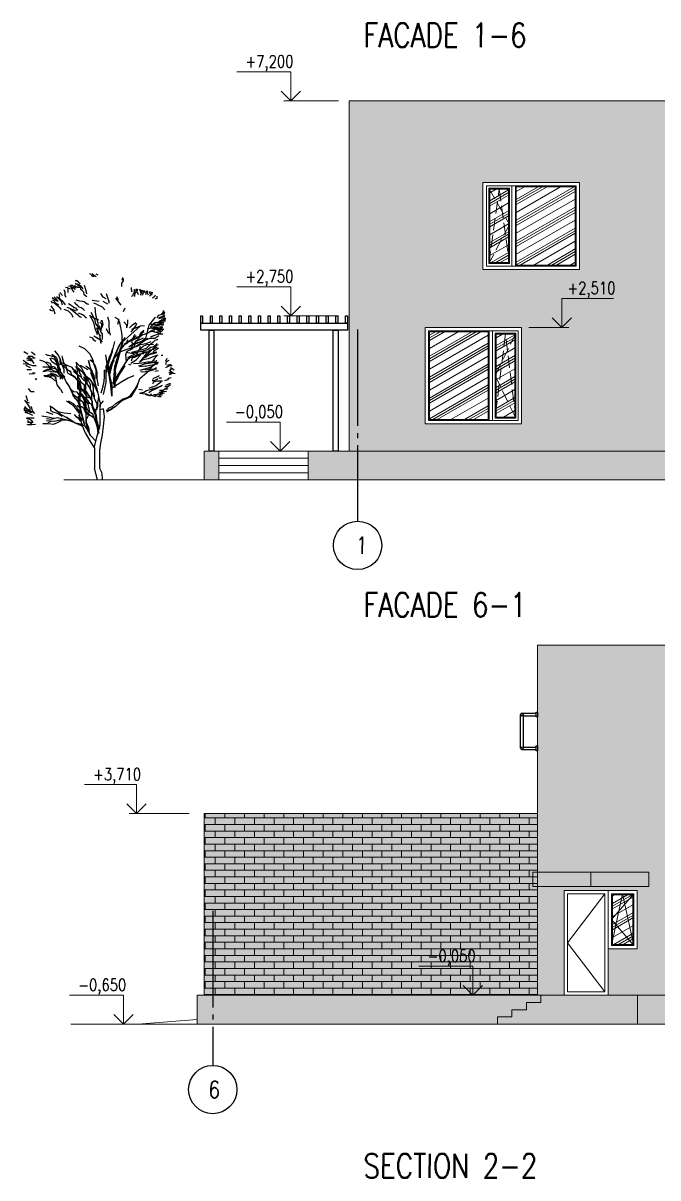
# Model space of a CAD drawing. Header units: millimetres. Extents: x 53645 to 137188, y 78097 to 135533.
# Drawn here: x 54394 to 67538, y 111626 to 135533 of the extents above; entities that cross this region are included whole.
import ezdxf

# ---------------------------------------------------------------- set-up
doc = ezdxf.new("R2010")
doc.units = ezdxf.units.MM
for name, pattern in [('CONTI', [0]), ('GOST2.303 4', [7, 5, -2, 0]), ('GOST2.303 5', [24, 20, -1.5, 1, -1.5])]:
    doc.linetypes.add(name, pattern=pattern)
for name, color, linetype in [('axis_dim', 40, 'CONTI'), ('tree', 67, 'Continuous'), ('wall', 5, 'Continuous')]:
    doc.layers.add(name, color=color, linetype=linetype)
for name, color, linetype, lineweight in [('doors_windows', 4, 'Continuous', 5), ('hatch', 7, 'Continuous', 5), ('mark', 174, 'Continuous', 15), ('Wall2', 5, 'Continuous', 5)]:
    doc.layers.add(name, color=color, linetype=linetype, lineweight=lineweight)
doc.styles.add('$DDT_AUDIT_GENERATED_(7E2899)_FixedEmptyName', font='ltypeshp.shx')
doc.styles.add('GOST 2.304', font='CS_Gost2304.shx', dxfattribs={"width": 0.8, "oblique": 15})
pattern_1 = [(0, (-6450.43, -51089.48), (0, 135.4836), []), (90, (-6450.43, -51089.48), (-203.2, 135.4836), [135.4836, -135.4836])]

# ---------------------------------------------------------------- blocks, each defined once
blk = doc.blocks.new('z_03')
at = {"layer": 'tree', "color": 0}
for p, q in [((20, 2026), (-111, 2554)), ((152, 1551), (20, 2026)), ((152, 1472), (152, 547)), ((0, 0), (152, 547))]:
    blk.add_line(p, q, dxfattribs=at)
for points in [[(-1113, 8937), (-1113, 9099), (-1196, 9208), (-1196, 9317)], [(-1144, 9354), (-1113, 9228)], [(-26, 9464), (67, 9508)], [(67, 9384), (208, 9477), (235, 9539)], [(306, 9495), (258, 9415), (163, 9415)], [(306, 9495), (354, 9525)], [(878, 9144), (806, 9083)], [(878, 9144), (947, 9189)], [(1019, 9238), (926, 9207), (899, 9176)], [(947, 9189), (1045, 9207)], [(1019, 9096), (970, 9065)], [(-2536, 8425), (-2594, 8462), (-2651, 8499), (-2677, 8556)], [(-2510, 8534), (-2536, 8681)], [(-2452, 8556), (-2484, 8628), (-2452, 8702)], [(-2452, 8556), (-2395, 8499)], [(-2370, 8717), (-2427, 8608)], [(-2427, 8717), (-2395, 8665)], [(-2286, 8739), (-2286, 8645), (-2343, 8556)], [(-2229, 8571), (-2259, 8665), (-2259, 8739)], [(-2202, 8645), (-2145, 8754)], [(-2120, 8645), (-2061, 8775)], [(-2120, 8754), (-2120, 8702)], [(-2120, 8645), (-2061, 8519)], [(-1979, 8534), (-2061, 8665), (-2004, 8775)], [(-2004, 8791), (-2004, 8717)], [(-1979, 8717), (-1947, 8811)], [(-1979, 8717), (-1979, 8628)], [(-1843, 8811), (-1817, 8717), (-1869, 8571)], [(-1760, 8754), (-1817, 8827)], [(-1760, 8754), (-1760, 8702), (-1728, 8645), (-1702, 8556), (-1702, 8482)], [(-1562, 8499), (-1644, 8519), (-1644, 8571), (-1702, 8702), (-1702, 8811)], [(-1592, 8681), (-1562, 8791), (-1562, 8900)], [(-393, 8621), (-524, 8251)], [(-262, 8453), (-143, 8621)], [(496, 8467), (616, 8556)], [(616, 9003), (545, 8755), (518, 8604)], [(616, 8556), (637, 8679), (709, 8755), (780, 8804), (780, 8866), (780, 8879), (926, 8897), (970, 8959)], [(780, 8959), (687, 8834)], [(926, 9003), (878, 8971), (828, 8959), (780, 8959), (855, 9021)], [(828, 8971), (947, 9052), (1045, 9052)], [(1002, 8853), (1057, 8991)], [(1041, 8783), (1120, 8922)], [(1068, 8928), (1138, 8959), (1182, 8989), (1254, 8989)], [(1238, 8922), (1184, 8783), (1105, 8681)], [(1138, 8848), (1232, 8941)], [(1232, 8941), (1346, 8959)], [(1373, 8879), (1275, 8834)], [(1395, 8853), (1370, 8783), (1370, 8667)], [(1373, 8879), (1492, 8897)], [(1518, 8715), (1518, 8602), (1518, 8612), (1518, 8533), (1463, 8451)], [(1518, 8715), (1542, 8783)], [(1621, 8519), (1753, 8667)], [(1792, 8602), (1768, 8485)], [(-2735, 8499), (-2735, 8388), (-2651, 8353)], [(-1082, 8086), (-843, 8396)], [(-871, 8473), (-932, 8374), (-932, 8297)], [(-524, 8287), (-524, 8167)], [(-464, 8120), (-262, 8251)], [(-393, 8371), (-262, 8453)], [(48, 8120), (-202, 8001), (-333, 7870)], [(-72, 8251), (250, 8287)], [(48, 8120), (179, 8167)], [(1005, 8324), (903, 8293), (838, 8284), (707, 8271), (625, 8241), (542, 8186), (477, 8143), (410, 8122)], [(861, 7979), (899, 8038), (1017, 8139), (1057, 8224)], [(1226, 8062), (1161, 8038), (1068, 7970), (1017, 7955), (991, 7914), (913, 7864)], [(1226, 8062), (1343, 8147)], [(1816, 8465), (1768, 8382), (1713, 8346), (1606, 8259), (1581, 8209), (1503, 8087)], [(1621, 8072), (1674, 8243), (1729, 8312), (1832, 8416), (1885, 8485)], [(1792, 8003), (1924, 8087), (2058, 8224)], [(2097, 8327), (2018, 8293), (1964, 8190), (1808, 8106)], [(2003, 8465), (1950, 8396), (1847, 8243)], [(1885, 8259), (1940, 8312), (2097, 8416)], [(2161, 8053), (2029, 7851), (1979, 7679)], [(2072, 8175), (2151, 8259)], [(-2933, 7486), (-3042, 7471), (-3156, 7471)], [(-3067, 7742), (-3099, 7778)], [(-2817, 7612), (-3015, 7669), (-3099, 7721)], [(-2985, 7560), (-3099, 7632)], [(-3099, 7538), (-2985, 7523), (-2901, 7471), (-2817, 7449)], [(-3015, 7721), (-3067, 7852)], [(-3067, 7742), (-2933, 7632)], [(-2844, 7508), (-2985, 7560)], [(-2817, 7612), (-2735, 7471)], [(-2249, 6593), (-2381, 7148), (-2671, 7518)], [(-1196, 7792), (-1271, 7958)], [(-1140, 6380), (-1140, 6669), (-1099, 6911), (-1065, 7028), (-1031, 7261), (-955, 7427), (-803, 7503)], [(-457, 7535), (-518, 7336), (-518, 7150), (-540, 6888), (-578, 6690)], [(-108, 6984), (77, 7213), (120, 7390), (306, 7745)], [(321, 7564), (172, 7493), (-39, 7397)], [(-16, 7297), (77, 7626)], [(77, 7626), (120, 7982)], [(95, 6941), (179, 7283), (358, 7615)], [(576, 7533), (512, 7500)], [(576, 7533), (616, 7592)], [(681, 7904), (603, 7837)], [(616, 7592), (693, 7636), (758, 7669), (861, 7687), (886, 7717)], [(681, 7904), (758, 7955), (861, 7979)], [(886, 7602), (811, 7541), (747, 7517)], [(886, 7602), (1003, 7687)], [(970, 7798), (1414, 7969)], [(1003, 7687), (1188, 7853), (1265, 7888)], [(1133, 7972), (1068, 7972)], [(1564, 7892), (1359, 7814), (1209, 7659), (1148, 7526)], [(1792, 8003), (1689, 7885)], [(2058, 7798), (2161, 7832), (2214, 7900)], [(-3130, 7454), (-3019, 7406)], [(-2978, 7406), (-3130, 7406)], [(-3130, 7334), (-2939, 7334)], [(-2749, 7167), (-3070, 7298)], [(-2834, 7261), (-3053, 7261)], [(-2978, 7186), (-3053, 7186)], [(-2757, 6993), (-2910, 6965), (-3053, 6965)], [(-1882, 6573), (-2061, 6709), (-2056, 6704), (-2207, 6752), (-2352, 6821), (-2461, 6897), (-2614, 6945), (-2723, 7014), (-2868, 7042), (-2944, 7056), (-3019, 7056)], [(-3011, 6965), (-2749, 7048)], [(-2978, 7406), (-2834, 7310)], [(-2538, 7186), (-2648, 7282), (-2868, 7310), (-2978, 7330)], [(-2978, 7186), (-2910, 7186)], [(-2978, 7117), (-2910, 7090), (-2834, 7117), (-2682, 7117)], [(-2723, 7117), (-2944, 7213)], [(-2939, 6834), (-2690, 6965)], [(-2939, 6965), (-2808, 6965)], [(-2808, 6965), (-2939, 6881)], [(-2834, 7261), (-2723, 7282)], [(-2799, 7213), (-2682, 7186), (-2461, 7186)], [(-2749, 7048), (-2618, 7048), (-2296, 6965)], [(-2723, 7117), (-2538, 7090)], [(-2503, 7000), (-2723, 7000)], [(-2538, 7186), (-2427, 7042)], [(-1575, 6979), (-1760, 7028), (-1980, 7117), (-2165, 7138)], [(-1115, 6354), (-1536, 6724), (-1958, 7094)], [(-1794, 7235), (-1760, 7138), (-1650, 7000), (-1539, 6834)], [(-1470, 7028), (-1615, 7165), (-1760, 7282)], [(-1361, 7068), (-1395, 7261), (-1395, 7406)], [(-1209, 7310), (-1327, 7165), (-1327, 7028)], [(-932, 7204), (-993, 7432)], [(-518, 6754), (-415, 6983)], [(-201, 7390), (-243, 7179), (-201, 7044)], [(-148, 7363), (-232, 7294)], [(-66, 7143), (-100, 7064), (-100, 6949), (-155, 6832), (-216, 6754), (-216, 6605), (-216, 6488)], [(-201, 7070), (-201, 7213), (-108, 7272)], [(-150, 6841), (-201, 7070)], [(-167, 6310), (-107, 6667), (24, 7001)], [(-155, 6644), (-100, 6715), (-11, 6832), (-11, 6949), (50, 7026)], [(-16, 7297), (-16, 6866)], [(95, 6941), (15, 6728)], [(-2879, 6834), (-3011, 6917)], [(-2808, 6751), (-3011, 6751)], [(-2910, 6883), (-2799, 6834), (-2723, 6834)], [(-2799, 6738), (-2910, 6814)], [(-1829, 6321), (-2216, 6485), (-2207, 6484), (-2427, 6559), (-2648, 6559), (-2834, 6676)], [(-2296, 6799), (-2499, 6881), (-2808, 6799)], [(-2799, 6738), (-2461, 6621), (-2648, 6690)], [(-2723, 6484), (-2799, 6511)], [(-2723, 6484), (-2614, 6436)], [(-2648, 6869), (-2427, 6848), (-2318, 6800)], [(-2454, 6287), (-2609, 6418)], [(-1417, 6065), (-1799, 6166), (-1984, 6268), (-2245, 6302), (-2478, 6404)], [(-2323, 6538), (-2168, 6437), (-1780, 6166)], [(-2037, 6418), (-2245, 6588)], [(-2131, 6931), (-1980, 6786), (-1911, 6593)], [(-2131, 6834), (-1980, 6786)], [(-2117, 6909), (-1958, 6645), (-1536, 6461), (-1246, 6275), (-983, 5906)], [(-2107, 6549), (-1785, 6394)], [(-1340, 5443), (-1310, 5798), (-1364, 5948), (-1596, 6065), (-1727, 6199), (-1756, 6418), (-1930, 6538)], [(-1882, 6573), (-1650, 6471), (-1417, 6369)], [(-1470, 6404), (-1625, 6554), (-1780, 6674)], [(-1703, 6723), (-1572, 6404), (-1625, 6268), (-1519, 6030)], [(-1327, 6305), (-1395, 6497)], [(-1251, 6580), (-1099, 6339)], [(-1178, 6500), (-999, 6227), (-810, 5810), (-619, 5357), (-548, 4977)], [(-543, 5700), (-460, 5424), (-376, 5231), (-403, 4962), (-429, 5122), (-543, 5517), (-684, 5969), (-793, 6406)], [(50, 6593), (-127, 6477), (-216, 6377)], [(-127, 6477), (-127, 6455), (172, 6649)], [(260, 6571), (199, 6494), (83, 6416)], [(260, 6571), (377, 6593)], [(-2499, 6143), (-2808, 6263)], [(-2559, 5941), (-2808, 6108)], [(-2270, 5894), (-2192, 5763), (-2061, 5598), (-1930, 5443), (-2090, 5565), (-2347, 5614), (-2609, 5715), (-2793, 5783)], [(-2749, 6310), (-2559, 6143)], [(-2749, 6143), (-2559, 6024)], [(-2478, 5846), (-2585, 5894), (-2740, 5929)], [(-2715, 5880), (-2507, 5817), (-2400, 5798)], [(-2559, 6059), (-2690, 6192)], [(-2609, 6118), (-2347, 5860)], [(-2609, 6030), (-2400, 5996)], [(-2585, 6268), (-2270, 6253), (-2115, 6185), (-1906, 5996), (-1799, 5846), (-1548, 5734), (-1388, 5648)], [(-2270, 5894), (-2400, 5982), (-2555, 6049)], [(-2454, 6287), (-2245, 6084), (-2037, 6015), (-1572, 5894), (-1799, 5913), (-2061, 5948), (-2299, 6030), (-2478, 6151)], [(-1572, 5512), (-1596, 5614), (-1756, 5749), (-2008, 5846), (-2139, 5929), (-2270, 5929)], [(-1694, 5722), (-2249, 5906)], [(-1930, 5798), (-2139, 5880)], [(-1441, 6151), (-1703, 6335), (-2008, 6383)], [(-1930, 6030), (-1984, 6185)], [(-1829, 6321), (-1441, 6151)], [(-1679, 5827), (-1310, 5894)], [(-1436, 6380), (-1285, 6256)], [(-1065, 5932), (-1436, 6077)], [(-1165, 6391), (-933, 5556), (-796, 5039), (-796, 4273), (-744, 4626), (-796, 5255), (-976, 5849), (-1165, 6391)], [(-741, 5540), (-834, 5836), (-1012, 6216), (-1104, 6368)], [(-1047, 5977), (-750, 5607)], [(-270, 3953), (-402, 4508), (-402, 5062), (-693, 5934)], [(-684, 6058), (-627, 5860), (-543, 5700)], [(214, 5525), (345, 5810), (595, 6059), (857, 6192)], [(1171, 5193), (1402, 5288), (1678, 5434), (1721, 5589), (1725, 5598), (1813, 5766), (1980, 5964)], [(2887, 5766), (3063, 5910)], [(3230, 5818), (3406, 5930)], [(-3201, 5310), (-3391, 5357)], [(-3170, 5464), (-3301, 5545)], [(-3201, 5607), (-3130, 5476)], [(-3170, 5464), (-3141, 5342)], [(-2939, 5775), (-3011, 5775)], [(-2507, 5443), (-2817, 5429)], [(-2793, 5410), (-2555, 5309), (-2425, 5138), (-2376, 5056)], [(-2192, 5259), (-2425, 5309), (-2764, 5361)], [(-2740, 5734), (-2609, 5598), (-2531, 5497)], [(-1960, 5075), (-2139, 5124), (-2400, 5206), (-2609, 5309), (-2740, 5545)], [(-2740, 5512), (-2555, 5410), (-2376, 5376), (-2168, 5361)], [(-1882, 5274), (-2008, 5309), (-2168, 5361), (-2347, 5395), (-2633, 5545)], [(-2507, 5443), (-2299, 5443), (-2061, 5395), (-1906, 5376)], [(-2478, 5846), (-2270, 5701)], [(-2347, 5860), (-2192, 5667)], [(-2270, 5701), (-2061, 5598)], [(-2139, 5827), (-1882, 5798)], [(-1535, 5394), (-1785, 5560), (-1987, 5775)], [(-1960, 5798), (-1829, 5715), (-1703, 5667), (-1596, 5667), (-1495, 5648)], [(-1930, 5798), (-1679, 5827)], [(-1906, 5376), (-1650, 5361)], [(-1694, 5722), (-1404, 5616), (-1115, 5166)], [(-1548, 5309), (-1441, 5342)], [(-1495, 5648), (-1364, 5531)], [(-902, 5607), (-933, 5555)], [(-925, 5527), (-895, 5581)], [(-886, 5554), (-918, 5499)], [(-910, 5471), (-878, 5527)], [(-871, 5500), (-904, 5445)], [(-896, 5417), (-862, 5475)], [(-854, 5448), (-888, 5389)], [(-881, 5361), (-845, 5422)], [(-838, 5395), (-873, 5333)], [(-866, 5305), (-830, 5368)], [(-821, 5342), (-859, 5277)], [(-488, 5024), (-750, 5560)], [(-750, 5525), (-679, 5357), (-548, 4858)], [(-488, 5024), (-679, 5476)], [(-563, 4774), (-659, 4395), (-659, 4094), (-659, 3879), (-606, 4361), (-520, 4955), (-426, 5464), (-374, 5790)], [(-638, 5822), (-622, 5851)], [(-610, 5830), (-629, 5795)], [(-622, 5770), (-599, 5808)], [(-589, 5786), (-613, 5743)], [(-605, 5716), (-577, 5765)], [(-566, 5743), (-596, 5690)], [(-589, 5663), (-554, 5722)], [(-544, 5700), (-581, 5638)], [(-469, 5343), (-563, 4774)], [(-454, 5409), (-492, 5342)], [(-36, 4357), (24, 4691), (24, 4977), (83, 5226), (274, 5560)], [(83, 5108), (155, 5357)], [(101, 4416), (158, 4816), (325, 5179), (428, 5517), (293, 4962), (101, 4416)], [(155, 5310), (214, 5560)], [(345, 5560), (214, 5441)], [(545, 4808), (753, 5179), (1010, 5445)], [(634, 4620), (734, 4710), (780, 4875), (825, 4939), (825, 5030), (926, 5159), (980, 5414)], [(1377, 4943), (1420, 5124), (1703, 5366)], [(1635, 5615), (1541, 5373), (1635, 5736)], [(1900, 5406), (1637, 5328), (1725, 5438), (1725, 5598)], [(2116, 5822), (1900, 5654), (1853, 5494), (1813, 5328), (1773, 5128), (1725, 4961)], [(1725, 5128), (1853, 5351), (1980, 5574), (2148, 5630)], [(1773, 5239), (1941, 5351)], [(1910, 5555), (1816, 4961)], [(2685, 5555), (2461, 5469), (2237, 5253), (2048, 5168), (1910, 5141)], [(2402, 5822), (2314, 5766), (2275, 5766), (2029, 5710), (1941, 5574)], [(1941, 5351), (2116, 5462)], [(1980, 5216), (2116, 5239), (2187, 5382), (2363, 5438)], [(2116, 5462), (2187, 5630)], [(3190, 5351), (3014, 5295), (2848, 5295)], [(2887, 5630), (3014, 5630)], [(2936, 5630), (3014, 5710), (3230, 5710)], [(2936, 5382), (3014, 5494)], [(3230, 5686), (3102, 5630), (3014, 5494), (3277, 5542)], [(3063, 5542), (3277, 5630)], [(3445, 5382), (3190, 5351), (3277, 5406)], [(3277, 5406), (3445, 5518)], [(-3578, 4902), (-3324, 4934)], [(-3539, 5070), (-3363, 5182)], [(-3324, 5070), (-3490, 4958)], [(-3451, 5274), (-3320, 5274), (-3130, 5190)], [(-3290, 4963), (-3417, 5002)], [(-3417, 4907), (-3309, 4864)], [(-3393, 5157), (-3309, 5030)], [(-2535, 4645), (-2599, 4701), (-2703, 4756), (-2853, 4836)], [(-2807, 5047), (-2647, 5013)], [(-2724, 5182), (-2545, 5080)], [(-2438, 5133), (-2724, 5114)], [(-2545, 5080), (-2337, 5013), (-2206, 4997), (-2076, 4978), (-1999, 4997)], [(-2438, 5133), (-2259, 5080), (-2128, 5114)], [(-1827, 4323), (-1958, 4692), (-2381, 5062)], [(-2192, 5259), (-1930, 5226)], [(-692, 4269), (-1115, 4559), (-1404, 4718), (-1694, 4823)], [(-933, 4739), (-744, 4422), (-744, 4602), (-1028, 4955), (-1261, 5282), (-1028, 4921), (-933, 4739)], [(-1115, 5166), (-692, 4454)], [(-852, 5249), (-814, 5315)], [(-806, 5288), (-844, 5221)], [(-836, 5194), (-797, 5262)], [(-793, 5227), (-829, 5166)], [(-784, 5121), (-824, 5052)], [(-824, 5011), (-782, 5085)], [(-779, 5049), (-824, 4971)], [(-824, 4930), (-775, 5014)], [(-773, 4978), (-824, 4889)], [(-824, 4957), (-824, 4877)], [(-824, 4849), (-770, 4943)], [(-767, 4907), (-824, 4808)], [(-824, 4767), (-764, 4872)], [(-761, 4836), (-824, 4727)], [(-821, 5138), (-791, 5192)], [(-788, 5156), (-815, 5110)], [(-565, 4771), (-542, 4811)], [(-293, 5062), (-335, 5062), (-335, 5090)], [(-308, 5063), (-308, 4736), (-271, 4457), (-241, 4352), (-241, 4328), (-141, 4005)], [(-111, 3583), (20, 4217), (311, 4957)], [(905, 5179), (706, 4980), (602, 4846), (498, 4780), (392, 4685), (136, 4314), (-16, 4019)], [(83, 5108), (83, 4858), (83, 4691)], [(545, 5274), (241, 5046)], [(588, 4875), (433, 4620), (341, 4427), (341, 4200), (287, 4043), (287, 3888), (287, 3705)], [(801, 5311), (449, 5112)], [(545, 3297), (545, 3497), (545, 3688), (498, 3887), (602, 4153), (602, 4381), (753, 4485), (858, 4685), (952, 4874), (1114, 5008)], [(880, 4839), (734, 4747)], [(1377, 4943), (1101, 4789), (964, 4668), (818, 4487), (775, 4315), (775, 4108), (818, 3867), (818, 3627)], [(843, 3704), (800, 3980), (800, 4151), (800, 4358), (895, 4564), (1033, 4746), (1171, 4840)], [(905, 4827), (1010, 5056)], [(1017, 5250), (926, 5095), (926, 4967)], [(938, 4867), (1171, 5193)], [(938, 4867), (938, 4504), (938, 4203)], [(1010, 5056), (1162, 5122)], [(1266, 5056), (1209, 4827)], [(1637, 5328), (1471, 5272), (1430, 5128), (1255, 5016)], [(1445, 4504), (1584, 4806)], [(1853, 5048), (1773, 4905), (1510, 4713)], [(1510, 4769), (1725, 4961)], [(1637, 5328), (1558, 5104), (1558, 4936)], [(1584, 4806), (1721, 5020)], [(1722, 4865), (1674, 4732), (1618, 4666)], [(1721, 5020), (1721, 5141)], [(1722, 4666), (1722, 4732), (1769, 4865)], [(1725, 4961), (1725, 5128)], [(1853, 4961), (1725, 4793)], [(1813, 4769), (1980, 4881)], [(1853, 5048), (1980, 5216)], [(2116, 5104), (2029, 5048), (1853, 5016)], [(1853, 4961), (2116, 4992), (2275, 5048), (2530, 4992)], [(1910, 4867), (2091, 4806), (2237, 4746), (2461, 4780)], [(2323, 4867), (2143, 4867), (1910, 4746)], [(1980, 4881), (2187, 4936)], [(2490, 4825), (2275, 4825), (2187, 4881), (2029, 4881)], [(2091, 4685), (2323, 4806)], [(2116, 5104), (2275, 5216), (2530, 5216)], [(2490, 5048), (2314, 5128), (2116, 5128)], [(2887, 4936), (3014, 4936)], [(3161, 4901), (2937, 4926)], [(3277, 5104), (3063, 5104)], [(3102, 5184), (3318, 5295)], [(-3277, 4701), (-3404, 4741)], [(-3372, 4451), (-3309, 4451)], [(-3170, 4300), (-3277, 4352), (-3365, 4407)], [(-3309, 4451), (-3245, 4407), (-3139, 4367)], [(-3297, 4316), (-3170, 4300)], [(-3277, 4701), (-3234, 4629), (-3086, 4590)], [(-3170, 4300), (-3107, 4300)], [(-3000, 4574), (-2785, 4574), (-2686, 4546), (-2580, 4518), (-2535, 4435)], [(-2365, 4038), (-2472, 4121), (-2703, 4221), (-2853, 4328), (-3000, 4380)], [(-2956, 4701), (-2829, 4701)], [(-2555, 4300), (-2703, 4367), (-2809, 4463), (-2937, 4534)], [(-2937, 4316), (-2766, 4276), (-2472, 4177), (-2365, 4149)], [(-2766, 4685), (-2722, 4629), (-2599, 4590), (-2516, 4590)], [(-2555, 4300), (-2365, 4221)], [(-439, 3127), (-439, 3170), (-476, 3170), (-476, 3189), (-506, 3189), (-506, 3214), (-741, 3344), (-439, 3146), (-506, 3319), (-704, 3405), (-840, 3536), (-1007, 3647), (-1173, 3752), (-1371, 3808), (-1501, 3895), (-1705, 4155), (-1866, 4457)], [(-1827, 4323), (-1536, 3848), (-1115, 3663), (-824, 3399), (-561, 3214), (-402, 3214)], [(-887, 4780), (-922, 4720)], [(-910, 4700), (-873, 4764)], [(-861, 4746), (-899, 4681)], [(-886, 4661), (-847, 4729)], [(-833, 4713), (-875, 4640)], [(-819, 4695), (-862, 4620)], [(-850, 4600), (-806, 4679)], [(-792, 4661), (-839, 4581)], [(-750, 4694), (-824, 4564), (-826, 4560), (-778, 4644)], [(-824, 4686), (-759, 4800)], [(-755, 4765), (-824, 4645)], [(-824, 4605), (-753, 4729)], [(-824, 4524), (-746, 4658)], [(-745, 4620), (-824, 4483)], [(-824, 4442), (-754, 4565)], [(-824, 4402), (-761, 4511)], [(-744, 4499), (-767, 4460), (-769, 4456), (-824, 4361)], [(-815, 4748), (-815, 4728)], [(-764, 4628), (-815, 4540)], [(-803, 4520), (-751, 4610)], [(-744, 4581), (-791, 4501)], [(-779, 4480), (-744, 4540)], [(-744, 4459), (-755, 4440)], [(-589, 4485), (-659, 4365)], [(-659, 4324), (-596, 4431)], [(-604, 4376), (-659, 4283)], [(-653, 4412), (-581, 4539)], [(-573, 4593), (-636, 4484)], [(-618, 4555), (-565, 4648)], [(-600, 4628), (-557, 4701)], [(-582, 4699), (-549, 4756)], [(-271, 4328), (-241, 4328), (-271, 4328)], [(195, 4108), (195, 4263), (287, 4583)], [(287, 4108), (387, 4300), (487, 4455), (487, 4620), (588, 4775)], [(905, 4418), (753, 4219), (498, 3849)], [(649, 4780), (545, 4551)], [(545, 4019), (545, 4219), (545, 4447), (545, 4551), (649, 4619)], [(753, 3953), (858, 4180), (905, 4381)], [(905, 4418), (905, 4513), (858, 4513), (905, 4513)], [(1213, 4126), (1308, 4358), (1445, 4504), (1308, 4324), (1171, 4005), (1033, 3764), (895, 3618)], [(1722, 4200), (1874, 4399), (1931, 4761)], [(1979, 4732), (1931, 4666)], [(2091, 4685), (1954, 4564)], [(2886, 4685), (2843, 4625), (2843, 4685), (2843, 4625)], [(-3245, 4261), (-3139, 4205)], [(-3234, 4193), (-3107, 4193)], [(-2924, 4094), (-3182, 4109)], [(-3107, 4193), (-3023, 4137), (-2853, 4137)], [(-2881, 4053), (-2968, 4010), (-3095, 4027)], [(-3023, 4066), (-2892, 4038), (-2829, 4038)], [(-3011, 3982), (-2905, 3971), (-2916, 3971), (-2829, 3971), (-2817, 3971), (-2905, 3999)], [(-2860, 3926), (-2987, 3943)], [(-2662, 3915), (-2829, 3859), (-2937, 3859)], [(-2937, 3915), (-2809, 3915)], [(-2829, 3971), (-2766, 3971), (-2703, 3943), (-2580, 3943)], [(-2694, 3844), (-2503, 3900), (-2460, 3982)], [(-2472, 4177), (-2555, 4233)], [(-2460, 3872), (-2353, 3900), (-2270, 3926), (-2183, 3982)], [(-1937, 4010), (-2088, 3999), (-2238, 3982), (-2301, 3954), (-2428, 3926)], [(-2365, 4149), (-2258, 4121), (-2131, 4038), (-1961, 4010)], [(-2068, 4149), (-1897, 4177)], [(-172, 4024), (-172, 4067)], [(716, 4196), (568, 4100), (352, 3817), (245, 3635), (245, 3419), (170, 3183), (62, 2947), (62, 2792), (29, 2698), (-12, 2555), (-79, 2366)], [(241, 3385), (95, 3158), (-5, 3385), (-5, 3578), (-51, 3825)], [(40, 3541), (141, 3770), (141, 3888), (195, 4108)], [(73, 2896), (232, 3344), (232, 3635), (364, 3821)], [(141, 3797), (287, 4108)], [(298, 3750), (224, 3372)], [(514, 3844), (339, 3797)], [(364, 3821), (522, 4084)], [(706, 3953), (602, 3754), (449, 3525), (392, 3231), (449, 2937), (545, 2765)], [(447, 3560), (628, 3682), (630, 3688), (725, 3981)], [(480, 3703), (514, 3797), (804, 3892)], [(1114, 3953), (905, 3782), (706, 3630), (545, 3164)], [(782, 3981), (630, 3688), (630, 3402)], [(858, 4048), (706, 3953)], [(771, 3089), (844, 3493), (878, 3892)], [(1213, 4126), (1076, 3798), (938, 3704), (800, 3282)], [(804, 3892), (952, 4053), (1093, 4080), (1242, 4196)], [(926, 3668), (1118, 3862), (1163, 4008)], [(1722, 4200), (1618, 4029)], [(3087, 4095), (2934, 4095)], [(3087, 4095), (3191, 4229)], [(3220, 3649), (3305, 3887)], [(-262, 3309), (-303, 2920), (-262, 2483), (-215, 2094), (-135, 1706), (-88, 1379), (-88, 934), (-88, 554), (-176, 355), (-215, 109), (-215, 0)], [(-111, 2554), (-111, 3029), (-111, 3478), (-270, 3663)], [(-108, 3257), (-218, 3281)], [(-111, 3583), (-111, 3399)], [(40, 3350), (-5, 3541)], [(40, 3541), (40, 3258)], [(40, 3350), (141, 3130)], [(82, 2650), (224, 3041), (339, 3116), (447, 3210), (555, 3466)], [(1445, 3663), (1154, 3478), (865, 3108), (733, 2554), (574, 2185), (311, 1735), (152, 1472), (152, 1551)], [(447, 3560), (298, 3513), (224, 3305)], [(447, 3210), (372, 3163), (224, 3041)], [(480, 3703), (372, 3540)], [(545, 3297), (545, 2965), (545, 2632), (449, 2243)], [(514, 3324), (555, 3703)], [(526, 2869), (526, 3336)], [(649, 3317), (545, 3079)], [(587, 2507), (665, 2761), (714, 2952), (800, 3142), (927, 3309)], [(844, 3588), (771, 3210), (628, 2629)], [(649, 3317), (753, 3383), (858, 3383)], [(771, 3305), (952, 3446)], [(825, 3450), (926, 3668)], [(946, 3319), (946, 3344), (1015, 3405), (1114, 3517), (1248, 3604), (1348, 3647)], [(2206, 3431), (2054, 3336), (1855, 3164), (1542, 3098), (1238, 3069)], [(1343, 2831), (1703, 3032), (1903, 3231)], [(1646, 2937), (1855, 3069), (2054, 3136), (2159, 3202), (2159, 3364)], [(2906, 3069), (3011, 3202), (3059, 3402)], [(3410, 3268), (3305, 3231), (3220, 3202), (3115, 3136), (3011, 3136)], [(3059, 3136), (3258, 3268), (3363, 3402)], [(3115, 3336), (3220, 3497), (3363, 3688)], [(3115, 3202), (3115, 3336)], [(3305, 3630), (3163, 3563)], [(3220, 3098), (3410, 3231)], [(3410, 3336), (3363, 3268)], [(-55, 2378), (15, 2470), (52, 2575), (52, 2680)], [(68, 3024), (68, 2977), (62, 2973), (29, 2441), (-46, 2414)], [(-12, 2488), (62, 2792)], [(49, 2603), (82, 2677)], [(137, 3041), (62, 2724)], [(73, 2606), (73, 2896)], [(95, 3158), (95, 3029)], [(95, 2709), (195, 2938)], [(156, 2859), (406, 3020)], [(555, 3089), (372, 2994)], [(526, 2869), (526, 2670), (421, 2432), (373, 2071)], [(406, 3020), (514, 3163)], [(421, 2205), (526, 2670)], [(630, 2500), (886, 2566), (1190, 2699), (1542, 2803), (1855, 2869), (2159, 2803), (2359, 2831)], [(678, 2566), (1039, 2632), (1238, 2765), (1447, 2899)], [(1086, 3032), (982, 2899), (725, 2765)], [(886, 3003), (725, 2803)], [(725, 2803), (933, 2899)], [(775, 2697), (912, 2911)], [(1390, 2869), (1190, 2699)], [(1390, 2765), (1750, 2765), (2007, 2699), (2359, 2737)], [(2539, 2613), (2283, 2613), (2026, 2585), (1827, 2680), (1674, 2746)], [(2130, 2879), (1979, 2850)], [(2054, 3032), (2359, 3136)], [(2130, 2879), (2387, 2918), (2576, 2946)], [(2283, 2651), (2130, 2718)], [(3276, 2879), (3134, 2879), (2934, 2879)], [(3087, 2774), (2995, 2709)], [(3363, 3136), (3163, 3069), (3011, 3003)], [(3087, 2774), (3288, 2838)], [(3239, 2746), (3087, 2613)], [(73, 2606), (-59, 2157)], [(-55, 2378), (-22, 2434), (15, 2388), (-22, 2144), (15, 2620)], [(-46, 2205), (-12, 2535)], [(78, 1760), (78, 1792), (325, 2063), (460, 2317), (587, 2507)], [(479, 2538), (421, 2205)], [(982, 2604), (678, 2538)], [(678, 2470), (886, 2566)], [(3041, 2591), (3141, 2554), (3242, 2554), (3239, 2557), (3040, 2557), (2878, 2585)], [(2983, 2651), (3239, 2651)]]:
    blk.add_lwpolyline(points, dxfattribs=at)
blk = doc.blocks.new('03234')
at = {"color": 0}
for points in [[(102825, -31496), (102825, -31526), (102925, -31526), (102925, -31496)], [(103525, -31496), (103525, -31526), (103625, -31526), (103625, -31496)]]:
    blk.add_lwpolyline(points, close=True, dxfattribs=at)
for points in [[(102850, -31821), (102850, -31526)], [(102900, -31796), (102900, -31526)], [(103550, -31796), (103550, -31526)], [(103600, -31821), (103600, -31526)], [(103575, -31796), (102875, -31796)], [(102875, -31846), (103575, -31846)]]:
    blk.add_lwpolyline(points, dxfattribs=at)
for centre in [(102875, -31821), (103575, -31821)]:
    blk.add_circle(centre, 25, dxfattribs=at)
blk = doc.blocks.new('OK 600-1000')
at = {"layer": 'hatch', "ltscale": 50, "true_color": 0xb0cfd8}
h = blk.add_hatch(dxfattribs=at)
h.set_pattern_fill('PLASTI', color=9, scale=1500, angle=30, style=0)
h.set_pattern_definition([(30, (54168.44, 33812.26), (-187.5, 324.7595), []), (30, (54145, 33852.85), (-187.5, 324.7595), []), (30, (54121.57, 33893.45), (-187.5, 324.7595), []), (30, (54051.26, 34015.23), (-187.5, 324.7595), [])])
h.paths.add_polyline_path([(73047, 168578), (73467, 168578), (73467, 167548), (73047, 167548)])
at = {"layer": 'doors_windows', "lineweight": 20, "ltscale": 50}
for points in [[(72957, 168668), (73557, 168668), (73557, 167458), (72957, 167458)], [(73027, 168598), (73487, 168598), (73487, 167528), (73027, 167528)], [(73047, 168578), (73467, 168578), (73467, 167548), (73047, 167548)]]:
    blk.add_lwpolyline(points, close=True, dxfattribs=at)
for points in [[(73487, 168598), (73027, 168063), (73487, 167528)], [(73027, 167528), (73257, 168598), (73487, 167528)]]:
    blk.add_lwpolyline(points, dxfattribs=at)

msp = doc.modelspace()

# ---------------------------------------------------------------- hatches: boundary and pattern name
at = {"layer": 'hatch', "ltscale": 75, "true_color": 0xcfd0cf}
h = msp.add_hatch(color=254, dxfattribs=at)
h.paths.add_polyline_path([(62716.5, 129234.5), (64716.5, 129234.5), (64716.5, 127234.5), (62716.5, 127234.5)], flags=16)
h.paths.add_polyline_path([(69326.5, 127234.5), (67726.5, 127234.5), (67726.5, 128834.5), (69326.5, 128834.5)], flags=16)
h.paths.add_polyline_path([(65916.5, 132234.5), (65916.5, 130434.5), (63916.5, 130434.5), (63916.5, 132234.5)], flags=16)
h.paths.add_polyline_path([(69926.5, 132234.5), (69926.5, 131034.5), (68726.5, 131034.5), (68726.5, 132234.5)], flags=16)
h.paths.add_polyline_path([(73746.5, 132234.5), (73746.5, 130434.5), (71746.5, 130434.5), (71746.5, 132234.5)], flags=16)
h.paths.add_polyline_path([(74896.5, 133924.5), (61146.4, 133924.5), (61146.4, 126674.5), (74896.5, 126674.5), (74896.5, 129424.5), (74896.5, 129424.5), (74896.5, 129529.5)])
h.paths.add_polyline_path([(73946.4, 128244.5), (73946.4, 128844.5), (74546.4, 128844.5), (74546.4, 128244.5)], flags=16)
at = {"layer": 'hatch', "ltscale": 75}
h = msp.add_hatch(dxfattribs=at)
h.set_pattern_fill('AR-CONC', color=252, scale=2, style=0)
h.set_pattern_definition([(50, (42856.98, -39823.4), (364.36934, -31.87817), [38.1, -419.1]), (355, (42857, -39823.4), (-70.48684, 382.1137), [30.48, -335.2812]), (100.45144, (42887.35, -39826.05), (293.8825, 350.2355), [32.38, -356.1805]), (46.1842, (42857, -39721.8), (542.1581, -84.0847), [57.15, -628.65]), (96.63556, (42902.16, -39728.8), (474.8083, 494.8522), [48.57, -534.2712]), (351.18415, (42857, -39721.8), (474.8083, 494.8522), [45.72, -502.9195]), (21, (42907.78, -39747.2), (303.2288, -204.5304), [38.1, -419.1]), (326, (42907.8, -39747.2), (123.60406, 368.3759), [30.48, -335.28]), (71.45144, (42933.05, -39764.23), (426.83284, 163.84554), [32.38, -356.1799]), (37.5, (42856.98, -39823.39), (6.17721, 169.11008), [0, -331.216, 0, -340.36, 0, -336.55]), (7.5, (42856.98, -39823.39), (133.63933, 200.36115), [0, -194.056, 0, -323.596, 0, -128.27]), (327.5, (42743.7, -39823.39), (271.18119, -11.45749), [0, -127, 0, -396.24, 0, -525.78]), (317.5, (42692.9, -39823.4), (296.25836, 50.85298), [0, -165.1, 0, -263.144, 0, -373.38])])
h.paths.add_polyline_path([(62716.5, 129234.5), (64716.5, 129234.5), (64716.5, 127234.5), (62716.5, 127234.5)], flags=16)
h.paths.add_polyline_path([(69326.5, 127234.5), (67726.5, 127234.5), (67726.5, 128834.5), (69326.5, 128834.5)], flags=16)
h.paths.add_polyline_path([(65916.5, 132234.5), (65916.5, 130434.5), (63916.5, 130434.5), (63916.5, 132234.5)], flags=16)
h.paths.add_polyline_path([(69926.5, 132234.5), (69926.5, 131034.5), (68726.5, 131034.5), (68726.5, 132234.5)], flags=16)
h.paths.add_polyline_path([(73746.5, 132234.5), (73746.5, 130434.5), (71746.5, 130434.5), (71746.5, 132234.5)], flags=16)
h.paths.add_polyline_path([(74896.5, 133924.5), (61146.4, 133924.5), (61146.4, 126674.5), (74896.5, 126674.5), (74896.5, 129424.5), (74896.5, 129424.5), (74896.5, 129529.5)])
h.paths.add_polyline_path([(73946.4, 128244.5), (73946.4, 128844.5), (74546.4, 128844.5), (74546.4, 128244.5)], flags=16)
at = {"layer": 'hatch', "ltscale": 50, "true_color": 0xb0cfd8}
h = msp.add_hatch(dxfattribs=at)
h.set_pattern_fill('PLASTI', color=9, scale=1500, angle=30, style=0)
h.set_pattern_definition([(30, (45107.64, -2601.13), (-187.5, 324.7595), []), (30, (45084.2, -2560.54), (-187.5, 324.7595), []), (30, (45060.76, -2519.94), (-187.5, 324.7595), []), (30, (44990.45, -2398.16), (-187.5, 324.7595), [])])
h.paths.add_polyline_path([(64056.5, 132094.5), (64446.5, 132094.5), (64446.5, 130574.5), (64056.5, 130574.5)])
h = msp.add_hatch(dxfattribs=at)
h.set_pattern_fill('PLASTI', color=9, scale=1500, angle=30, style=0)
h.set_pattern_definition([(30, (45607.64, -2601.13), (-187.5, 324.7595), []), (30, (45584.2, -2560.54), (-187.5, 324.7595), []), (30, (45560.76, -2519.94), (-187.5, 324.7595), []), (30, (45490.45, -2398.16), (-187.5, 324.7595), [])])
h.paths.add_polyline_path([(64606.5, 132144.5), (65826.5, 132144.5), (65826.5, 130524.5), (64606.5, 130524.5)])
h = msp.add_hatch(dxfattribs=at)
h.set_pattern_fill('PLASTI', color=9, scale=1500, angle=30, style=0)
h.set_pattern_definition([(30, (48736.43, -5601.13), (-187.5, 324.7595), []), (30, (48713, -5560.53), (-187.5, 324.7595), []), (30, (48689.56, -5519.94), (-187.5, 324.7595), []), (30, (48619.25, -5398.15), (-187.5, 324.7595), [])])
h.paths.add_polyline_path([(64026.4, 129144.5), (62806.4, 129144.5), (62806.5, 127324.5), (64026.5, 127324.5)])
h = msp.add_hatch(dxfattribs=at)
h.set_pattern_fill('PLASTI', color=9, scale=1500, angle=30, style=0)
h.set_pattern_definition([(30, (48236.43, -5601.13), (-187.5, 324.7595), []), (30, (48213, -5560.53), (-187.5, 324.7595), []), (30, (48189.56, -5519.94), (-187.5, 324.7595), []), (30, (48119.25, -5398.15), (-187.5, 324.7595), [])])
h.paths.add_polyline_path([(64576.4, 129094.5), (64186.4, 129094.5), (64186.4, 127374.5), (64576.4, 127374.5)])
at = {"layer": 'hatch', "ltscale": 75, "true_color": 0x3f3a3a}
h = msp.add_hatch(color=250, dxfattribs=at)
h.paths.add_polyline_path([(60296.5, 126674.5), (81946.9, 126674.5), (81946.9, 126074.5), (60296.5, 126074.5)])
h.paths.add_polyline_path([(58446.5, 126674.5), (58146.5, 126674.5), (58146.5, 126074.5), (58446.5, 126074.5)])
at = {"layer": 'hatch', "ltscale": 75, "true_color": 0x2e2e2e}
h = msp.add_hatch(dxfattribs=at)
h.set_pattern_fill('AR-BRSTD', color=250, scale=2, style=0)
h.set_pattern_definition([(0, (42856.98, -39823.39), (0, 135.4836), []), (90, (42856.98, -39823.39), (-203.2, 135.4836), [135.4836, -135.4836])])
h.paths.add_polyline_path([(60296.5, 126674.5), (81946.9, 126674.5), (81946.9, 126074.5), (60296.5, 126074.5)])
h.paths.add_polyline_path([(58446.5, 126674.5), (58146.5, 126674.5), (58146.5, 126074.5), (58446.5, 126074.5)])
at = {"layer": 'hatch', "ltscale": 75, "true_color": 0xcfd0cf}
h = msp.add_hatch(color=254, dxfattribs=at)
h.paths.add_polyline_path([(78796.9, 122658.4), (65046.9, 122658.4), (65046.9, 115408.4), (65596.9, 115408.4), (65596.9, 117578.4), (66506.9, 117578.4), (67106.9, 117578.4), (67106.9, 116368.4), (66506.9, 116368.4), (66506.9, 115408.4), (78796.9, 115408.4)])
h.paths.add_polyline_path([(72226.9, 119168.4), (72226.9, 120368.4), (73426.9, 120368.4), (73426.9, 119168.4)], flags=16)
h.paths.add_polyline_path([(69206.9, 117578.4), (69206.9, 116368.4), (68606.9, 116368.4), (68606.9, 117578.4)], flags=16)
at = {"layer": 'hatch', "ltscale": 75}
h = msp.add_hatch(dxfattribs=at)
h.set_pattern_fill('AR-CONC', color=252, scale=2, style=0)
h.set_pattern_definition([(50, (-6450.43, -51089.48), (364.36934, -31.87817), [38.1, -419.1]), (355, (-6450.43, -51089.5), (-70.48684, 382.1137), [30.48, -335.2812]), (100.45144, (-6420.07, -51092.14), (293.8825, 350.2355), [32.38, -356.1805]), (46.1842, (-6450.43, -50987.9), (542.1581, -84.0847), [57.15, -628.65]), (96.63556, (-6405.25, -50994.9), (474.8083, 494.8522), [48.57, -534.2712]), (351.18415, (-6450.43, -50987.9), (474.8083, 494.8522), [45.72, -502.9195]), (21, (-6399.63, -51013.28), (303.2288, -204.5304), [38.1, -419.1]), (326, (-6399.63, -51013.3), (123.60406, 368.3759), [30.48, -335.28]), (71.45144, (-6374.36, -51030.33), (426.83284, 163.84554), [32.38, -356.1799]), (37.5, (-6450.43, -51089.48), (6.17721, 169.11008), [0, -331.216, 0, -340.36, 0, -336.55]), (7.5, (-6450.43, -51089.48), (133.63933, 200.36115), [0, -194.056, 0, -323.596, 0, -128.27]), (327.5, (-6563.72, -51089.48), (271.18119, -11.45749), [0, -127, 0, -396.24, 0, -525.78]), (317.5, (-6614.52, -51089.48), (296.25836, 50.85298), [0, -165.1, 0, -263.144, 0, -373.38])])
h.paths.add_polyline_path([(78796.9, 122658.4), (65046.9, 122658.4), (65046.9, 115408.4), (65596.9, 115408.4), (65596.9, 117578.4), (66506.9, 117578.4), (67106.9, 117578.4), (67106.9, 116368.4), (66506.9, 116368.4), (66506.9, 115408.4), (78796.9, 115408.4)])
h.paths.add_polyline_path([(72226.9, 119168.4), (72226.9, 120368.4), (73426.9, 120368.4), (73426.9, 119168.4)], flags=16)
h.paths.add_polyline_path([(69206.9, 117578.4), (69206.9, 116368.4), (68606.9, 116368.4), (68606.9, 117578.4)], flags=16)
at = {"layer": 'hatch', "ltscale": 75, "true_color": 0x3f3a3a}
msp.add_hatch(color=250, dxfattribs=at).paths.add_polyline_path([(58146.5, 119168.4), (65046.9, 119168.4), (65046.9, 115408.4), (58146.5, 115408.4)])
at = {"layer": 'hatch', "ltscale": 75, "true_color": 0x2e2e2e}
h = msp.add_hatch(dxfattribs=at)
h.set_pattern_fill('AR-BRSTD', color=250, scale=2, style=0)
h.set_pattern_definition(pattern_1)
h.paths.add_polyline_path([(58146.5, 119168.4), (65046.9, 119168.4), (65046.9, 115408.4), (58146.5, 115408.4)])
at = {"layer": 'hatch', "ltscale": 75, "true_color": 0x3f3a3a}
h = msp.add_hatch(color=250, dxfattribs=at)
h.paths.add_polyline_path([(65115.5, 115408.4), (65115.5, 115258.4), (64815.5, 115258.4), (64815.5, 115108.4), (64515.5, 115108.4), (64515.5, 114958.4), (64215.5, 114958.4), (64215.5, 114808.4), (57996.5, 114808.4), (57996.5, 115408.4)])
h.paths.add_polyline_path([(78946.9, 115408.4), (67115.5, 115408.4), (67115.5, 114808.4), (78946.9, 114808.4)])
h.paths.add_polyline_path([(64215.5, 114808.4), (64215.5, 114958.4), (64515.5, 114958.4), (64515.5, 115108.4), (64815.5, 115108.4), (64815.5, 115258.4), (65115.5, 115258.4), (65115.5, 115408.4), (65415.5, 115408.4), (67115.5, 115408.4), (67115.5, 114808.4)])
h.paths.add_polyline_path([(78946.9, 115408.4), (81796.9, 115408.4), (81796.9, 114808.4), (78946.9, 114808.4)])
at = {"layer": 'hatch', "ltscale": 75, "true_color": 0x2e2e2e}
h = msp.add_hatch(dxfattribs=at)
h.set_pattern_fill('AR-BRSTD', color=250, scale=2, style=0)
h.set_pattern_definition(pattern_1)
h.paths.add_polyline_path([(65115.5, 115408.4), (65115.5, 115258.4), (64815.5, 115258.4), (64815.5, 115108.4), (64515.5, 115108.4), (64515.5, 114958.4), (64215.5, 114958.4), (64215.5, 114808.4), (57996.5, 114808.4), (57996.5, 115408.4)])
h.paths.add_polyline_path([(78946.9, 115408.4), (67115.5, 115408.4), (67115.5, 114808.4), (78946.9, 114808.4)])
h.paths.add_polyline_path([(64215.5, 114808.4), (64215.5, 114958.4), (64515.5, 114958.4), (64515.5, 115108.4), (64815.5, 115108.4), (64815.5, 115258.4), (65115.5, 115258.4), (65115.5, 115408.4), (65415.5, 115408.4), (67115.5, 115408.4), (67115.5, 114808.4)])
h.paths.add_polyline_path([(78946.9, 115408.4), (81796.9, 115408.4), (81796.9, 114808.4), (78946.9, 114808.4)])

# ---------------------------------------------------------------- linework, layer by layer
at = {"layer": 'axis_dim', "linetype": 'GOST2.303 5', "lineweight": 25, "ltscale": 100}
for points in [[(61321.4, 129192.9), (61321.4, 125221.4)], [(58321.5, 117156.9), (58321.5, 113955.3)]]:
    msp.add_lwpolyline(points, dxfattribs=at)
at = {"layer": 'axis_dim', "color": 18, "linetype": 'Continuous', "lineweight": 25, "ltscale": 100, "true_color": 0x000000}
for centre in [(61321.4, 124721.4), (58321.5, 113455.3)]:
    msp.add_circle(centre, 500, dxfattribs=at)
at = {"layer": 'doors_windows', "lineweight": 20, "ltscale": 50}
for points in [[(63986.5, 132164.5), (65846.5, 132164.5), (65846.5, 130504.5), (63986.5, 130504.5)], [(64036.5, 132114.5), (64466.5, 132114.5), (64466.5, 130554.5), (64036.5, 130554.5)], [(64056.5, 132094.5), (64446.5, 132094.5), (64446.5, 130574.5), (64056.5, 130574.5)], [(64516.5, 132164.5), (64586.5, 132164.5), (64586.5, 130504.5), (64516.5, 130504.5)], [(64606.5, 132144.5), (65826.5, 132144.5), (65826.5, 130524.5), (64606.5, 130524.5)], [(64646.5, 129164.5), (62786.5, 129164.5), (62786.5, 127304.5), (64646.5, 127304.5)], [(64026.4, 129144.5), (62806.5, 129144.5), (62806.5, 127324.5), (64026.4, 127324.5)], [(64116.4, 129164.5), (64046.4, 129164.5), (64046.4, 127304.5), (64116.4, 127304.5)], [(64596.5, 129114.5), (64166.4, 129114.5), (64166.4, 127354.5), (64596.5, 127354.5)], [(64576.5, 129094.5), (64186.4, 129094.5), (64186.4, 127374.5), (64576.5, 127374.5)]]:
    msp.add_lwpolyline(points, close=True, dxfattribs=at)
at = {"layer": 'doors_windows', "linetype": 'GOST2.303 4', "lineweight": 20, "ltscale": 50}
for points in [[(64036.5, 132114.5), (64466.5, 131364.5), (64036.5, 130554.5)], [(64036.5, 130554.5), (64251.5, 132094.5), (64466.5, 130554.5)], [(64596.5, 129114.5), (64166.4, 128234.5), (64596.5, 127354.5)], [(64596.5, 127354.5), (64381.4, 129094.5), (64166.4, 127354.5)]]:
    msp.add_lwpolyline(points, dxfattribs=at)
at = {"layer": 'mark', "linetype": 'Continuous', "ltscale": 100}
for points in [[(59941.1, 134524.5), (58819.1, 134524.5)], [(59941.1, 133924.5), (59941.1, 134524.5)], [(59941.1, 133924.5), (59741.1, 134124.5)], [(59941.1, 133924.5), (60141.1, 134124.5)], [(60926.2, 133924.5), (59791.1, 133924.5)], [(59941.1, 130076.5), (58819.1, 130076.5)], [(59941.1, 129474.5), (59941.1, 130076.5)], [(65546.2, 129234.5), (65546.2, 129834.5)], [(65546.2, 129834.5), (66618.2, 129834.5)], [(59941.1, 129474.5), (59741.1, 129674.5)], [(59941.1, 129474.5), (60141.1, 129674.5)], [(60926.2, 129474.5), (59791.1, 129474.5)], [(65546.2, 129234.5), (65346.2, 129434.5)], [(65546.2, 129234.5), (65746.2, 129434.5)], [(64868.5, 129234.5), (65696.2, 129234.5)], [(59719.5, 127274.5), (58602.5, 127274.5)], [(59719.5, 126674.5), (59719.5, 127274.5)], [(59719.5, 126674.5), (59519.5, 126874.5)], [(59719.5, 126674.5), (59919.5, 126874.5)], [(60167.9, 126674.5), (59569.5, 126674.5)], [(56741, 119768.4), (55664.1, 119768.4)], [(56741, 119168.4), (56741, 119768.4)], [(56741, 119168.4), (56541, 119368.4)], [(56741, 119168.4), (56941, 119368.4)], [(57832.2, 119168.4), (56591, 119168.4)], [(63708.1, 116008.4), (62591.2, 116008.4)], [(63708.1, 115408.4), (63708.1, 116008.4)], [(63708.1, 115408.4), (63508.1, 115608.4)], [(63708.1, 115408.4), (63908.1, 115608.4)], [(56473.8, 115408.4), (55356.8, 115408.4)], [(56473.8, 114808.4), (56473.8, 115408.4)], [(64799.3, 115408.4), (63558.1, 115408.4)], [(56473.8, 114808.4), (56273.8, 115008.4)], [(56473.8, 114808.4), (56673.8, 115008.4)]]:
    msp.add_lwpolyline(points, dxfattribs=at)
at = {"layer": 'Wall2', "color": 18, "linetype": 'ByBlock', "ltscale": 3.333333, "true_color": 0x000000}
for p, q in [((63916.5, 132234.5), (65916.5, 132234.5)), ((63916.5, 130434.5), (63916.5, 132234.5)), ((65916.5, 132234.5), (65916.5, 130434.5)), ((65916.5, 130434.5), (63916.5, 130434.5)), ((62716.5, 129234.5), (64716.5, 129234.5)), ((62716.5, 127234.5), (62716.5, 129234.5)), ((64716.5, 129234.5), (64716.5, 127234.5)), ((64716.5, 127234.5), (62716.5, 127234.5))]:
    msp.add_line(p, q, dxfattribs=at)
for points in [[(61146.4, 133924.5), (74896.5, 133924.5), (74896.5, 126674.5), (61146.4, 126674.5)], [(63916.5, 132234.5), (65916.5, 132234.5), (65916.5, 130434.5), (63916.5, 130434.5)], [(64716.5, 129234.5), (62716.5, 129234.5), (62716.5, 127234.5), (64716.5, 127234.5)], [(60296.5, 126674.5), (81946.9, 126674.5), (81946.9, 126074.5), (60296.5, 126074.5)], [(65046.9, 122658.4), (78796.9, 122658.4), (78796.9, 115408.4), (65046.9, 115408.4)], [(58146.5, 119168.4), (65046.9, 119168.4), (65046.9, 115408.4), (58146.5, 115408.4)], [(64950.4, 117958.4), (66150.4, 117958.4), (66150.4, 117660.3), (64950.4, 117660.3), (64950.4, 117678.4)], [(66150.4, 117958.4), (67350.4, 117958.4), (67350.4, 117660.3), (66150.4, 117660.3), (66150.4, 117678.4)], [(66506.9, 117578.4), (65596.9, 117578.4), (65596.9, 115408.4), (66506.9, 115408.4)], [(66436.9, 117508.4), (65666.9, 117508.4), (65666.9, 115478.4), (66436.9, 115478.4)], [(66506.9, 117578.4), (67106.9, 117578.4), (67106.9, 116368.4), (66506.9, 116368.4)], [(65115.5, 115408.4), (65115.5, 115258.4), (64815.5, 115258.4), (64815.5, 115108.4), (64515.5, 115108.4), (64515.5, 114958.4), (64215.5, 114958.4), (64215.5, 114808.4), (57996.5, 114808.4), (57996.5, 115408.4)], [(64215.5, 114808.4), (64215.5, 114958.4), (64515.5, 114958.4), (64515.5, 115108.4), (64815.5, 115108.4), (64815.5, 115258.4), (65115.5, 115258.4), (65115.5, 115408.4), (65415.5, 115408.4), (67115.5, 115408.4), (67115.5, 114808.4)], [(78946.9, 115408.4), (67115.5, 115408.4), (67115.5, 114808.4), (78946.9, 114808.4)]]:
    msp.add_lwpolyline(points, close=True, dxfattribs=at)
at = {"layer": 'Wall2', "color": 18, "lineweight": 30, "ltscale": 100, "true_color": 0x000000}
for points in [[(58071.2, 129474.5), (58111.2, 129474.5), (58111.2, 129324.5), (58071.2, 129324.5)], [(58271.2, 129474.5), (58311.2, 129474.5), (58311.2, 129324.5), (58271.2, 129324.5)], [(58471.2, 129474.5), (58511.2, 129474.5), (58511.2, 129324.5), (58471.2, 129324.5)], [(58671.2, 129474.5), (58711.2, 129474.5), (58711.2, 129324.5), (58671.2, 129324.5)], [(58871.2, 129474.5), (58911.2, 129474.5), (58911.2, 129324.5), (58871.2, 129324.5)], [(59071.2, 129474.5), (59111.2, 129474.5), (59111.2, 129324.5), (59071.2, 129324.5)], [(59271.2, 129474.5), (59311.2, 129474.5), (59311.2, 129324.5), (59271.2, 129324.5)], [(59471.2, 129474.5), (59511.2, 129474.5), (59511.2, 129324.5), (59471.2, 129324.5)], [(59671.2, 129474.5), (59711.2, 129474.5), (59711.2, 129324.5), (59671.2, 129324.5)], [(59871.2, 129474.5), (59911.2, 129474.5), (59911.2, 129324.5), (59871.2, 129324.5)], [(60071.2, 129474.5), (60111.2, 129474.5), (60111.2, 129324.5), (60071.2, 129324.5)], [(60271.2, 129474.5), (60311.2, 129474.5), (60311.2, 129324.5), (60271.2, 129324.5)], [(60471.2, 129474.5), (60511.2, 129474.5), (60511.2, 129324.5), (60471.2, 129324.5)], [(60671.2, 129474.5), (60711.2, 129474.5), (60711.2, 129324.5), (60671.2, 129324.5)], [(60871.2, 129474.5), (60911.2, 129474.5), (60911.2, 129324.5), (60871.2, 129324.5)], [(61071.2, 129474.5), (61111.2, 129474.5), (61111.2, 129324.5), (61071.2, 129324.5)], [(58071.2, 129324.5), (61111.2, 129324.5), (61111.2, 129174.5), (58071.2, 129174.5)]]:
    msp.add_lwpolyline(points, close=True, dxfattribs=at)
at = {"layer": 'Wall2', "color": 18, "lineweight": 30, "ltscale": 50, "true_color": 0x000000}
for points in [[(58246.5, 129174.5), (58346.5, 129174.5), (58346.5, 126674.5), (58246.5, 126674.5)], [(60815.1, 129174.5), (60915.1, 129174.5), (60915.1, 126674.5), (60815.1, 126674.5)]]:
    msp.add_lwpolyline(points, close=True, dxfattribs=at)
at = {"layer": 'Wall2', "color": 18, "lineweight": 15, "ltscale": 100, "true_color": 0x000000}
msp.add_lwpolyline([(58446.5, 126674.5), (58146.5, 126674.5), (58146.5, 126074.5), (58446.5, 126074.5)], close=True, dxfattribs=at)
at = {"layer": 'Wall2', "color": 18, "ltscale": 100, "true_color": 0x000000}
for points in [[(58446.5, 126674.5), (60296.5, 126674.5), (60296.5, 126524.5), (58446.5, 126524.5)], [(58446.5, 126524.5), (60296.5, 126524.5), (60296.5, 126374.5), (58446.5, 126374.5)], [(58446.5, 126374.5), (60296.5, 126374.5), (60296.5, 126224.5), (58446.5, 126224.5)], [(58446.5, 126224.5), (60296.5, 126224.5), (60296.5, 126074.5), (58446.5, 126074.5)]]:
    msp.add_lwpolyline(points, close=True, dxfattribs=at)
at = {"layer": 'Wall2', "color": 18, "linetype": 'ByBlock', "ltscale": 3.333333, "true_color": 0x000000}
for points in [[(84268.8, 126074.5), (55239, 126074.5)], [(66436.9, 115478.4), (65666.9, 116493.4), (66436.9, 117508.4)], [(55379.7, 114808.4), (84704.4, 114808.4)], [(57996.5, 114808.4), (57996.5, 114908.4), (56772.1, 114808.4)]]:
    msp.add_lwpolyline(points, dxfattribs=at)

# ---------------------------------------------------------------- block references
at = {"layer": 'tree', "xscale": -0.448, "yscale": 0.448, "zscale": 0.448}
msp.add_blockref('z_03', (55937.6, 126074.5), dxfattribs=at)
at = {"layer": 'wall', "color": 18, "true_color": 0x000000, "xscale": -1, "rotation": 270}
msp.add_blockref('03234', (96542.6, 17644.4), dxfattribs=at)
at = {"layer": 'wall'}
msp.add_blockref('OK 600-1000', (-6450.4, -51089.5), dxfattribs=at)

# ---------------------------------------------------------------- texts
at = {"layer": 'axis_dim', "color": 18, "linetype": 'Continuous', "lineweight": 25, "ltscale": 100, "true_color": 0x000000, "char_height": 350, "attachment_point": 1, "style": 'GOST 2.304'}
for s, insert, width in [('\\Fsimplex.shx;\\W0.8000000000;\\Q0.2617993878;\\T1.0000000000;\\o\\l1', (61285.2, 124896.4), 360.064), ('\\Fsimplex.shx;\\W0.8000000000;\\Q0.2617993878;\\T1.0000000000;\\o\\l6', (58231.3, 113630.3), 479.936)]:
    msp.add_mtext(s, dxfattribs=dict(at, insert=insert, width=width))
at = {"layer": 'mark', "linetype": 'Continuous', "ltscale": 100, "attachment_point": 1}
for s, insert, char_height, width, style in [('{\\Fsimplex|c0;\\Q0.2618;\\W0.8;FACADE 1-6}', (61441.1, 135533.3), 500, 6038.242, '$DDT_AUDIT_GENERATED_(7E2899)_FixedEmptyName'), ('\\Fsimplex.shx;\\W0.8000000000;\\Q0.2617993878;\\T1.0000000000;\\o\\l+7,200', (58997.8, 134864.5), 250, 1253.816, 'GOST 2.304'), ('\\Fsimplex.shx;\\W0.8000000000;\\Q0.2617993878;\\T1.0000000000;\\o\\l+2,750', (58997.8, 130416.5), 250, 1253.816, 'GOST 2.304'), ('\\Fsimplex.shx;\\W0.8000000000;\\Q0.2617993878;\\T1.0000000000;\\o\\l+2,510', (65664.9, 130174.5), 250, 1215.72, 'GOST 2.304'), ('\\Fsimplex.shx;\\W0.8000000000;\\Q0.2617993878;\\T1.0000000000;\\o\\l-0,050', (58781.2, 127614.5), 250, 1253.816, 'GOST 2.304'), ('{\\Fsimplex|c0;\\Q0.2618;\\W0.8;FACADE 6-1}', (61441.1, 123741.4), 500, 6038.242, '$DDT_AUDIT_GENERATED_(7E2899)_FixedEmptyName'), ('\\Fsimplex.shx;\\W0.8000000000;\\Q0.2617993878;\\T1.0000000000;\\o\\l+3,710', (55842.8, 120108.4), 250, 1215.72, 'GOST 2.304'), ('\\Fsimplex.shx;\\W0.8000000000;\\Q0.2617993878;\\T1.0000000000;\\o\\l-0,050', (62769.9, 116348.4), 250, 1253.816, 'GOST 2.304'), ('\\Fsimplex.shx;\\W0.8000000000;\\Q0.2617993878;\\T1.0000000000;\\o\\l-0,650', (55535.5, 115748.4), 250, 1253.816, 'GOST 2.304'), ('{\\Fsimplex|c0;\\Q0.2618;\\W0.8;SECTION 2-2}', (61441.1, 112126.3), 500, 6038.242, '$DDT_AUDIT_GENERATED_(7E2899)_FixedEmptyName')]:
    msp.add_mtext(s, dxfattribs=dict(at, insert=insert, char_height=char_height, width=width, style=style))

doc.saveas('drawing.dxf')
